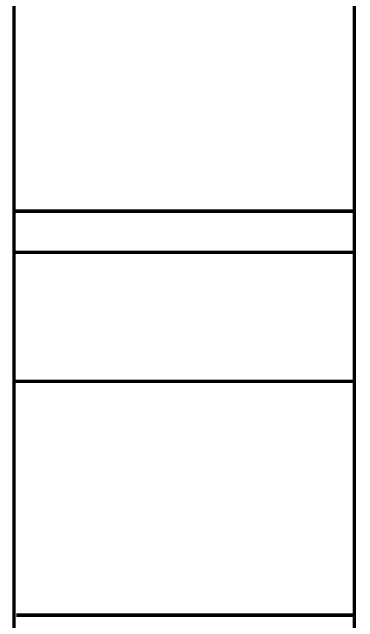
# Model space of a CAD drawing. Header units: millimetres. Extents: x 982 to 80582, y 687 to 58800.
# Drawn here: x 70459 to 80582, y 16143 to 33983 of the extents above; entities that cross this region are included whole.
import ezdxf

# ---------------------------------------------------------------- set-up
doc = ezdxf.new("R2010")
doc.units = ezdxf.units.MM

msp = doc.modelspace()

# ---------------------------------------------------------------- linework, layer by layer
at = {"color": 7}
for p, q in [((70493, 28161.2), (80481.1, 28161.2)), ((70493, 26953.6), (80481.1, 26953.6)), ((70493, 23177.9), (80481.1, 23177.9))]:
    msp.add_line(p, q, dxfattribs=at)
for points in [[(70509.3, 56737.3, 100, 100, 0), (70509.3, 737.3, 100, 100, 0)], [(80481.7, 56737.3, 100, 100, 0), (80481.7, 737.3, 100, 100, 0)], [(70533, 28161.2, 100, 100, 0), (80481.1, 28161.2, 100, 100, 0)], [(70533, 26953.6, 100, 100, 0), (80481.1, 26953.6, 100, 100, 0)], [(70533, 23177.9, 100, 100, 0), (80481.1, 23177.9, 100, 100, 0)], [(70583, 16337.3, 100, 100, 0), (80532.4, 16337.3, 100, 100, 0)]]:
    msp.add_lwpolyline(points, format="xyseb", dxfattribs=at)

doc.saveas('drawing.dxf')
